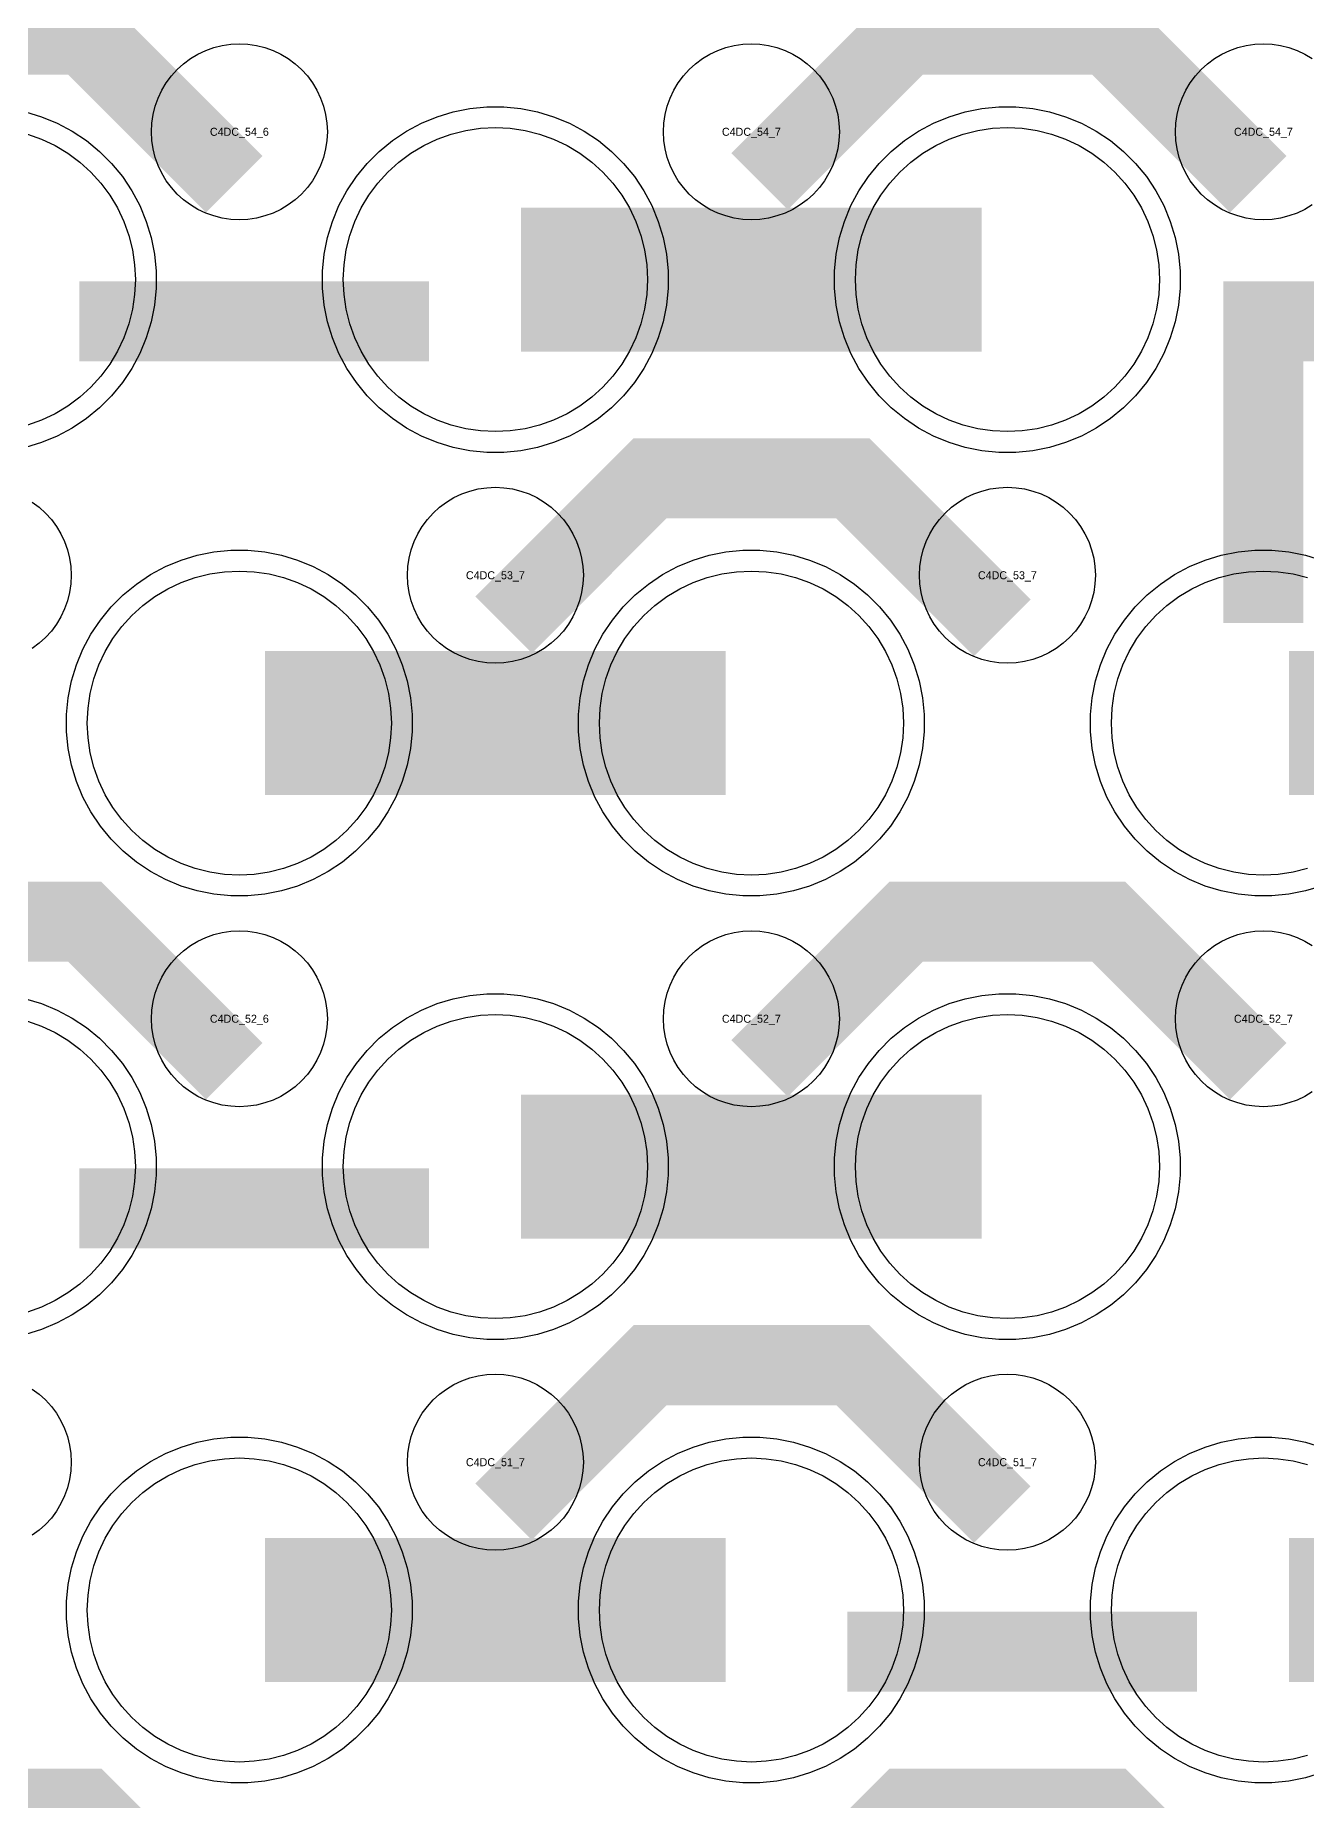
# Model space of a CAD drawing. Extents: x -11880 to 11880, y -14992 to 14992.
# Drawn here: x -9904 to -9506, y -7832 to -7281 of the extents above; entities that cross this region are included whole.
import ezdxf
from ezdxf.enums import TextEntityAlignment as Align

# ---------------------------------------------------------------- set-up
doc = ezdxf.new("R2010")
doc.units = 0
doc.header["$MEASUREMENT"] = 0
for name, color, linetype in [('GDS_775_DT_237', 138, 'CONTINUOUS'), ('RDL1_FS', 34, 'CONTINUOUS'), ('RDL_BS', 160, 'CONTINUOUS')]:
    doc.layers.add(name, color=color, linetype=linetype)

msp = doc.modelspace()

# ---------------------------------------------------------------- linework, layer by layer
at = {"layer": 'RDL1_FS'}
for points in [[(-9906.209, -7311.641), (-9901.819, -7313.213), (-9897.605, -7315.205), (-9893.605, -7317.603), (-9889.86, -7320.381), (-9886.406, -7323.511), (-9883.276, -7326.965), (-9880.498, -7330.71), (-9878.1, -7334.71), (-9876.108, -7338.924), (-9874.536, -7343.314), (-9873.404, -7347.837), (-9872.72, -7352.448), (-9872.491, -7357.105), (-9872.72, -7361.762), (-9873.404, -7366.373), (-9874.536, -7370.896), (-9876.108, -7375.286), (-9878.1, -7379.5), (-9880.498, -7383.5), (-9883.276, -7387.245), (-9886.406, -7390.699), (-9889.86, -7393.829), (-9893.605, -7396.607), (-9897.605, -7399.005), (-9901.819, -7400.997), (-9906.209, -7402.569)], [(-9906.209, -7588.771), (-9901.819, -7590.343), (-9897.605, -7592.335), (-9893.605, -7594.733), (-9889.86, -7597.511), (-9886.406, -7600.641), (-9883.276, -7604.095), (-9880.498, -7607.84), (-9878.1, -7611.84), (-9876.108, -7616.054), (-9874.536, -7620.444), (-9873.404, -7624.967), (-9872.72, -7629.578), (-9872.491, -7634.235), (-9872.72, -7638.892), (-9873.404, -7643.503), (-9874.536, -7648.026), (-9876.108, -7652.416), (-9878.1, -7656.63), (-9880.498, -7660.63), (-9883.276, -7664.375), (-9886.406, -7667.829), (-9889.86, -7670.959), (-9893.605, -7673.737), (-9897.605, -7676.135), (-9901.819, -7678.127), (-9906.209, -7679.699)], [(-9506.209, -7818.259), (-9510.732, -7819.391), (-9515.343, -7820.075), (-9520, -7820.304), (-9524.657, -7820.075), (-9529.268, -7819.391), (-9533.791, -7818.259), (-9538.181, -7816.687), (-9542.395, -7814.695), (-9546.395, -7812.297), (-9550.14, -7809.519), (-9553.594, -7806.389), (-9556.724, -7802.935), (-9559.502, -7799.19), (-9561.9, -7795.19), (-9563.892, -7790.976), (-9565.464, -7786.586), (-9566.596, -7782.063), (-9567.28, -7777.452), (-9567.509, -7772.795), (-9567.28, -7768.138), (-9566.596, -7763.527), (-9565.464, -7759.004), (-9563.892, -7754.614), (-9561.9, -7750.4), (-9559.502, -7746.4), (-9556.724, -7742.655), (-9553.594, -7739.201), (-9550.14, -7736.071), (-9546.395, -7733.293), (-9542.395, -7730.895), (-9538.181, -7728.903), (-9533.791, -7727.331), (-9529.268, -7726.199), (-9524.657, -7725.515), (-9520, -7725.286), (-9515.343, -7725.515), (-9510.732, -7726.199), (-9506.209, -7727.331)]]:
    msp.add_lwpolyline(points, dxfattribs=at)
for points in [[(-9760, -7404.614), (-9764.657, -7404.385), (-9769.268, -7403.701), (-9773.791, -7402.569), (-9778.181, -7400.997), (-9782.395, -7399.005), (-9786.395, -7396.607), (-9790.14, -7393.829), (-9793.594, -7390.699), (-9796.724, -7387.245), (-9799.502, -7383.5), (-9801.9, -7379.5), (-9803.892, -7375.286), (-9805.464, -7370.896), (-9806.596, -7366.373), (-9807.28, -7361.762), (-9807.509, -7357.105), (-9807.28, -7352.448), (-9806.596, -7347.837), (-9805.464, -7343.314), (-9803.892, -7338.924), (-9801.9, -7334.71), (-9799.502, -7330.71), (-9796.724, -7326.965), (-9793.594, -7323.511), (-9790.14, -7320.381), (-9786.395, -7317.603), (-9782.395, -7315.205), (-9778.181, -7313.213), (-9773.791, -7311.641), (-9769.268, -7310.509), (-9764.657, -7309.825), (-9760, -7309.596), (-9755.343, -7309.825), (-9750.732, -7310.509), (-9746.209, -7311.641), (-9741.819, -7313.213), (-9737.605, -7315.205), (-9733.605, -7317.603), (-9729.86, -7320.381), (-9726.406, -7323.511), (-9723.276, -7326.965), (-9720.498, -7330.71), (-9718.1, -7334.71), (-9716.108, -7338.924), (-9714.536, -7343.314), (-9713.404, -7347.837), (-9712.72, -7352.448), (-9712.491, -7357.105), (-9712.72, -7361.762), (-9713.404, -7366.373), (-9714.536, -7370.896), (-9716.108, -7375.286), (-9718.1, -7379.5), (-9720.498, -7383.5), (-9723.276, -7387.245), (-9726.406, -7390.699), (-9729.86, -7393.829), (-9733.605, -7396.607), (-9737.605, -7399.005), (-9741.819, -7400.997), (-9746.209, -7402.569), (-9750.732, -7403.701), (-9755.343, -7404.385)], [(-9600, -7404.614), (-9604.657, -7404.385), (-9609.268, -7403.701), (-9613.791, -7402.569), (-9618.181, -7400.997), (-9622.395, -7399.005), (-9626.395, -7396.607), (-9630.14, -7393.829), (-9633.594, -7390.699), (-9636.724, -7387.245), (-9639.502, -7383.5), (-9641.9, -7379.5), (-9643.892, -7375.286), (-9645.464, -7370.896), (-9646.596, -7366.373), (-9647.28, -7361.762), (-9647.509, -7357.105), (-9647.28, -7352.448), (-9646.596, -7347.837), (-9645.464, -7343.314), (-9643.892, -7338.924), (-9641.9, -7334.71), (-9639.502, -7330.71), (-9636.724, -7326.965), (-9633.594, -7323.511), (-9630.14, -7320.381), (-9626.395, -7317.603), (-9622.395, -7315.205), (-9618.181, -7313.213), (-9613.791, -7311.641), (-9609.268, -7310.509), (-9604.657, -7309.825), (-9600, -7309.596), (-9595.343, -7309.825), (-9590.732, -7310.509), (-9586.209, -7311.641), (-9581.819, -7313.213), (-9577.605, -7315.205), (-9573.605, -7317.603), (-9569.86, -7320.381), (-9566.406, -7323.511), (-9563.276, -7326.965), (-9560.498, -7330.71), (-9558.1, -7334.71), (-9556.108, -7338.924), (-9554.536, -7343.314), (-9553.404, -7347.837), (-9552.72, -7352.448), (-9552.491, -7357.105), (-9552.72, -7361.762), (-9553.404, -7366.373), (-9554.536, -7370.896), (-9556.108, -7375.286), (-9558.1, -7379.5), (-9560.498, -7383.5), (-9563.276, -7387.245), (-9566.406, -7390.699), (-9569.86, -7393.829), (-9573.605, -7396.607), (-9577.605, -7399.005), (-9581.819, -7400.997), (-9586.209, -7402.569), (-9590.732, -7403.701), (-9595.343, -7404.385)], [(-9840, -7543.179), (-9844.657, -7542.95), (-9849.268, -7542.266), (-9853.791, -7541.134), (-9858.181, -7539.562), (-9862.395, -7537.57), (-9866.395, -7535.172), (-9870.14, -7532.394), (-9873.594, -7529.264), (-9876.724, -7525.81), (-9879.502, -7522.065), (-9881.9, -7518.065), (-9883.892, -7513.851), (-9885.464, -7509.461), (-9886.596, -7504.938), (-9887.28, -7500.327), (-9887.509, -7495.67), (-9887.28, -7491.013), (-9886.596, -7486.402), (-9885.464, -7481.879), (-9883.892, -7477.489), (-9881.9, -7473.275), (-9879.502, -7469.275), (-9876.724, -7465.53), (-9873.594, -7462.076), (-9870.14, -7458.946), (-9866.395, -7456.168), (-9862.395, -7453.77), (-9858.181, -7451.778), (-9853.791, -7450.206), (-9849.268, -7449.074), (-9844.657, -7448.39), (-9840, -7448.161), (-9835.343, -7448.39), (-9830.732, -7449.074), (-9826.209, -7450.206), (-9821.819, -7451.778), (-9817.605, -7453.77), (-9813.605, -7456.168), (-9809.86, -7458.946), (-9806.406, -7462.076), (-9803.276, -7465.53), (-9800.498, -7469.275), (-9798.1, -7473.275), (-9796.108, -7477.489), (-9794.536, -7481.879), (-9793.404, -7486.402), (-9792.72, -7491.013), (-9792.491, -7495.67), (-9792.72, -7500.327), (-9793.404, -7504.938), (-9794.536, -7509.461), (-9796.108, -7513.851), (-9798.1, -7518.065), (-9800.498, -7522.065), (-9803.276, -7525.81), (-9806.406, -7529.264), (-9809.86, -7532.394), (-9813.605, -7535.172), (-9817.605, -7537.57), (-9821.819, -7539.562), (-9826.209, -7541.134), (-9830.732, -7542.266), (-9835.343, -7542.95)], [(-9680, -7543.179), (-9684.657, -7542.95), (-9689.268, -7542.266), (-9693.791, -7541.134), (-9698.181, -7539.562), (-9702.395, -7537.57), (-9706.395, -7535.172), (-9710.14, -7532.394), (-9713.594, -7529.264), (-9716.724, -7525.81), (-9719.502, -7522.065), (-9721.9, -7518.065), (-9723.892, -7513.851), (-9725.464, -7509.461), (-9726.596, -7504.938), (-9727.28, -7500.327), (-9727.509, -7495.67), (-9727.28, -7491.013), (-9726.596, -7486.402), (-9725.464, -7481.879), (-9723.892, -7477.489), (-9721.9, -7473.275), (-9719.502, -7469.275), (-9716.724, -7465.53), (-9713.594, -7462.076), (-9710.14, -7458.946), (-9706.395, -7456.168), (-9702.395, -7453.77), (-9698.181, -7451.778), (-9693.791, -7450.206), (-9689.268, -7449.074), (-9684.657, -7448.39), (-9680, -7448.161), (-9675.343, -7448.39), (-9670.732, -7449.074), (-9666.209, -7450.206), (-9661.819, -7451.778), (-9657.605, -7453.77), (-9653.605, -7456.168), (-9649.86, -7458.946), (-9646.406, -7462.076), (-9643.276, -7465.53), (-9640.498, -7469.275), (-9638.1, -7473.275), (-9636.108, -7477.489), (-9634.536, -7481.879), (-9633.404, -7486.402), (-9632.72, -7491.013), (-9632.491, -7495.67), (-9632.72, -7500.327), (-9633.404, -7504.938), (-9634.536, -7509.461), (-9636.108, -7513.851), (-9638.1, -7518.065), (-9640.498, -7522.065), (-9643.276, -7525.81), (-9646.406, -7529.264), (-9649.86, -7532.394), (-9653.605, -7535.172), (-9657.605, -7537.57), (-9661.819, -7539.562), (-9666.209, -7541.134), (-9670.732, -7542.266), (-9675.343, -7542.95)], [(-9760, -7681.744), (-9764.657, -7681.515), (-9769.268, -7680.831), (-9773.791, -7679.699), (-9778.181, -7678.127), (-9782.395, -7676.135), (-9786.395, -7673.737), (-9790.14, -7670.959), (-9793.594, -7667.829), (-9796.724, -7664.375), (-9799.502, -7660.63), (-9801.9, -7656.63), (-9803.892, -7652.416), (-9805.464, -7648.026), (-9806.596, -7643.503), (-9807.28, -7638.892), (-9807.509, -7634.235), (-9807.28, -7629.578), (-9806.596, -7624.967), (-9805.464, -7620.444), (-9803.892, -7616.054), (-9801.9, -7611.84), (-9799.502, -7607.84), (-9796.724, -7604.095), (-9793.594, -7600.641), (-9790.14, -7597.511), (-9786.395, -7594.733), (-9782.395, -7592.335), (-9778.181, -7590.343), (-9773.791, -7588.771), (-9769.268, -7587.639), (-9764.657, -7586.955), (-9760, -7586.726), (-9755.343, -7586.955), (-9750.732, -7587.639), (-9746.209, -7588.771), (-9741.819, -7590.343), (-9737.605, -7592.335), (-9733.605, -7594.733), (-9729.86, -7597.511), (-9726.406, -7600.641), (-9723.276, -7604.095), (-9720.498, -7607.84), (-9718.1, -7611.84), (-9716.108, -7616.054), (-9714.536, -7620.444), (-9713.404, -7624.967), (-9712.72, -7629.578), (-9712.491, -7634.235), (-9712.72, -7638.892), (-9713.404, -7643.503), (-9714.536, -7648.026), (-9716.108, -7652.416), (-9718.1, -7656.63), (-9720.498, -7660.63), (-9723.276, -7664.375), (-9726.406, -7667.829), (-9729.86, -7670.959), (-9733.605, -7673.737), (-9737.605, -7676.135), (-9741.819, -7678.127), (-9746.209, -7679.699), (-9750.732, -7680.831), (-9755.343, -7681.515)], [(-9600, -7681.744), (-9604.657, -7681.515), (-9609.268, -7680.831), (-9613.791, -7679.699), (-9618.181, -7678.127), (-9622.395, -7676.135), (-9626.395, -7673.737), (-9630.14, -7670.959), (-9633.594, -7667.829), (-9636.724, -7664.375), (-9639.502, -7660.63), (-9641.9, -7656.63), (-9643.892, -7652.416), (-9645.464, -7648.026), (-9646.596, -7643.503), (-9647.28, -7638.892), (-9647.509, -7634.235), (-9647.28, -7629.578), (-9646.596, -7624.967), (-9645.464, -7620.444), (-9643.892, -7616.054), (-9641.9, -7611.84), (-9639.502, -7607.84), (-9636.724, -7604.095), (-9633.594, -7600.641), (-9630.14, -7597.511), (-9626.395, -7594.733), (-9622.395, -7592.335), (-9618.181, -7590.343), (-9613.791, -7588.771), (-9609.268, -7587.639), (-9604.657, -7586.955), (-9600, -7586.726), (-9595.343, -7586.955), (-9590.732, -7587.639), (-9586.209, -7588.771), (-9581.819, -7590.343), (-9577.605, -7592.335), (-9573.605, -7594.733), (-9569.86, -7597.511), (-9566.406, -7600.641), (-9563.276, -7604.095), (-9560.498, -7607.84), (-9558.1, -7611.84), (-9556.108, -7616.054), (-9554.536, -7620.444), (-9553.404, -7624.967), (-9552.72, -7629.578), (-9552.491, -7634.235), (-9552.72, -7638.892), (-9553.404, -7643.503), (-9554.536, -7648.026), (-9556.108, -7652.416), (-9558.1, -7656.63), (-9560.498, -7660.63), (-9563.276, -7664.375), (-9566.406, -7667.829), (-9569.86, -7670.959), (-9573.605, -7673.737), (-9577.605, -7676.135), (-9581.819, -7678.127), (-9586.209, -7679.699), (-9590.732, -7680.831), (-9595.343, -7681.515)], [(-9840, -7820.304), (-9844.657, -7820.075), (-9849.268, -7819.391), (-9853.791, -7818.259), (-9858.181, -7816.687), (-9862.395, -7814.695), (-9866.395, -7812.297), (-9870.14, -7809.519), (-9873.594, -7806.389), (-9876.724, -7802.935), (-9879.502, -7799.19), (-9881.9, -7795.19), (-9883.892, -7790.976), (-9885.464, -7786.586), (-9886.596, -7782.063), (-9887.28, -7777.452), (-9887.509, -7772.795), (-9887.28, -7768.138), (-9886.596, -7763.527), (-9885.464, -7759.004), (-9883.892, -7754.614), (-9881.9, -7750.4), (-9879.502, -7746.4), (-9876.724, -7742.655), (-9873.594, -7739.201), (-9870.14, -7736.071), (-9866.395, -7733.293), (-9862.395, -7730.895), (-9858.181, -7728.903), (-9853.791, -7727.331), (-9849.268, -7726.199), (-9844.657, -7725.515), (-9840, -7725.286), (-9835.343, -7725.515), (-9830.732, -7726.199), (-9826.209, -7727.331), (-9821.819, -7728.903), (-9817.605, -7730.895), (-9813.605, -7733.293), (-9809.86, -7736.071), (-9806.406, -7739.201), (-9803.276, -7742.655), (-9800.498, -7746.4), (-9798.1, -7750.4), (-9796.108, -7754.614), (-9794.536, -7759.004), (-9793.404, -7763.527), (-9792.72, -7768.138), (-9792.491, -7772.795), (-9792.72, -7777.452), (-9793.404, -7782.063), (-9794.536, -7786.586), (-9796.108, -7790.976), (-9798.1, -7795.19), (-9800.498, -7799.19), (-9803.276, -7802.935), (-9806.406, -7806.389), (-9809.86, -7809.519), (-9813.605, -7812.297), (-9817.605, -7814.695), (-9821.819, -7816.687), (-9826.209, -7818.259), (-9830.732, -7819.391), (-9835.343, -7820.075)], [(-9680, -7820.304), (-9684.657, -7820.075), (-9689.268, -7819.391), (-9693.791, -7818.259), (-9698.181, -7816.687), (-9702.395, -7814.695), (-9706.395, -7812.297), (-9710.14, -7809.519), (-9713.594, -7806.389), (-9716.724, -7802.935), (-9719.502, -7799.19), (-9721.9, -7795.19), (-9723.892, -7790.976), (-9725.464, -7786.586), (-9726.596, -7782.063), (-9727.28, -7777.452), (-9727.509, -7772.795), (-9727.28, -7768.138), (-9726.596, -7763.527), (-9725.464, -7759.004), (-9723.892, -7754.614), (-9721.9, -7750.4), (-9719.502, -7746.4), (-9716.724, -7742.655), (-9713.594, -7739.201), (-9710.14, -7736.071), (-9706.395, -7733.293), (-9702.395, -7730.895), (-9698.181, -7728.903), (-9693.791, -7727.331), (-9689.268, -7726.199), (-9684.657, -7725.515), (-9680, -7725.286), (-9675.343, -7725.515), (-9670.732, -7726.199), (-9666.209, -7727.331), (-9661.819, -7728.903), (-9657.605, -7730.895), (-9653.605, -7733.293), (-9649.86, -7736.071), (-9646.406, -7739.201), (-9643.276, -7742.655), (-9640.498, -7746.4), (-9638.1, -7750.4), (-9636.108, -7754.614), (-9634.536, -7759.004), (-9633.404, -7763.527), (-9632.72, -7768.138), (-9632.491, -7772.795), (-9632.72, -7777.452), (-9633.404, -7782.063), (-9634.536, -7786.586), (-9636.108, -7790.976), (-9638.1, -7795.19), (-9640.498, -7799.19), (-9643.276, -7802.935), (-9646.406, -7806.389), (-9649.86, -7809.519), (-9653.605, -7812.297), (-9657.605, -7814.695), (-9661.819, -7816.687), (-9666.209, -7818.259), (-9670.732, -7819.391), (-9675.343, -7820.075)]]:
    msp.add_lwpolyline(points, close=True, dxfattribs=at)
for points in [[(-9751.998, -7357.105, 45, 45, 0), (-9679.998, -7357.105, 45, 45, 0)], [(-9679.998, -7357.105, 45, 45, 0), (-9607.998, -7357.105, 45, 45, 0)], [(-9831.998, -7495.67, 45, 45, 0), (-9759.998, -7495.67, 45, 45, 0)], [(-9759.998, -7495.67, 45, 45, 0), (-9687.998, -7495.67, 45, 45, 0)], [(-9751.998, -7634.235, 45, 45, 0), (-9679.998, -7634.235, 45, 45, 0)], [(-9679.998, -7634.235, 45, 45, 0), (-9607.998, -7634.235, 45, 45, 0)], [(-9831.998, -7772.795, 45, 45, 0), (-9759.998, -7772.795, 45, 45, 0)], [(-9759.998, -7772.795, 45, 45, 0), (-9687.998, -7772.795, 45, 45, 0)], [(-9511.998, -7772.795, 45, 45, 0), (-9439.998, -7772.795, 45, 45, 0)]]:
    msp.add_lwpolyline(points, format="xyseb", dxfattribs=at)
at = {"layer": 'RDL1_FS', "color": 240, "true_color": 0xed1f24}
msp.add_lwpolyline([(-9506.209, -7541.134), (-9510.732, -7542.266), (-9515.343, -7542.95), (-9520, -7543.179), (-9524.657, -7542.95), (-9529.268, -7542.266), (-9533.791, -7541.134), (-9538.181, -7539.562), (-9542.395, -7537.57), (-9546.395, -7535.172), (-9550.14, -7532.394), (-9553.594, -7529.264), (-9556.724, -7525.81), (-9559.502, -7522.065), (-9561.9, -7518.065), (-9563.892, -7513.851), (-9565.464, -7509.461), (-9566.596, -7504.938), (-9567.28, -7500.327), (-9567.509, -7495.67), (-9567.28, -7491.013), (-9566.596, -7486.402), (-9565.464, -7481.879), (-9563.892, -7477.489), (-9561.9, -7473.275), (-9559.502, -7469.275), (-9556.724, -7465.53), (-9553.594, -7462.076), (-9550.14, -7458.946), (-9546.395, -7456.168), (-9542.395, -7453.77), (-9538.181, -7451.778), (-9533.791, -7450.206), (-9529.268, -7449.074), (-9524.657, -7448.39), (-9520, -7448.161), (-9515.343, -7448.39), (-9510.732, -7449.074), (-9506.209, -7450.206)], dxfattribs=at)
msp.add_lwpolyline([(-9511.998, -7495.67, 45, 45, 0), (-9439.998, -7495.67, 45, 45, 0)], format="xyseb", dxfattribs=at)
at = {"layer": 'RDL_BS'}
for points in [[(-9841.599, -7327.318, 25, 25, 0), (-9888.313, -7280.604, 25, 25, 0), (-9918.071, -7280.604, 25, 25, 0)], [(-9677.438, -7326.419, 25, 25, 0), (-9631.623, -7280.604, 25, 25, 0), (-9598.07, -7280.604, 25, 25, 0)], [(-9521.599, -7327.318, 25, 25, 0), (-9568.313, -7280.604, 25, 25, 0), (-9598.071, -7280.604, 25, 25, 0)], [(-9889.984, -7370.118, 25, 25, 0), (-9780.719, -7370.118, 25, 25, 0)], [(-9757.438, -7464.984, 25, 25, 0), (-9711.623, -7419.169, 25, 25, 0), (-9678.07, -7419.169, 25, 25, 0)], [(-9601.599, -7465.883, 25, 25, 0), (-9648.313, -7419.169, 25, 25, 0), (-9678.071, -7419.169, 25, 25, 0)], [(-9841.599, -7604.448, 25, 25, 0), (-9888.313, -7557.734, 25, 25, 0), (-9918.071, -7557.734, 25, 25, 0)], [(-9677.438, -7603.549, 25, 25, 0), (-9631.623, -7557.734, 25, 25, 0), (-9598.07, -7557.734, 25, 25, 0)], [(-9521.599, -7604.448, 25, 25, 0), (-9568.313, -7557.734, 25, 25, 0), (-9598.071, -7557.734, 25, 25, 0)], [(-9889.984, -7647.248, 25, 25, 0), (-9780.719, -7647.248, 25, 25, 0)], [(-9757.438, -7742.109, 25, 25, 0), (-9711.623, -7696.294, 25, 25, 0), (-9678.07, -7696.294, 25, 25, 0)], [(-9601.599, -7743.008, 25, 25, 0), (-9648.313, -7696.294, 25, 25, 0), (-9678.071, -7696.294, 25, 25, 0)], [(-9649.984, -7785.808, 25, 25, 0), (-9540.719, -7785.808, 25, 25, 0)], [(-9841.599, -7881.573, 25, 25, 0), (-9888.313, -7834.859, 25, 25, 0), (-9918.071, -7834.859, 25, 25, 0)], [(-9677.438, -7880.674, 25, 25, 0), (-9631.623, -7834.859, 25, 25, 0), (-9598.07, -7834.859, 25, 25, 0)], [(-9521.599, -7881.573, 25, 25, 0), (-9568.313, -7834.859, 25, 25, 0), (-9598.071, -7834.859, 25, 25, 0)]]:
    msp.add_lwpolyline(points, format="xyseb", dxfattribs=at)
for points in [[(-9840, -7338.411), (-9842.693, -7338.279), (-9845.365, -7337.883), (-9847.984, -7337.226), (-9850.519, -7336.319), (-9852.956, -7335.167), (-9855.28, -7333.774), (-9857.443, -7332.171), (-9859.442, -7330.359), (-9861.254, -7328.36), (-9862.857, -7326.197), (-9864.25, -7323.873), (-9865.402, -7321.436), (-9866.309, -7318.901), (-9866.966, -7316.282), (-9867.362, -7313.61), (-9867.494, -7310.917), (-9867.362, -7308.224), (-9866.966, -7305.552), (-9866.309, -7302.933), (-9865.402, -7300.398), (-9864.25, -7297.961), (-9862.857, -7295.637), (-9861.254, -7293.474), (-9859.442, -7291.475), (-9857.443, -7289.663), (-9855.28, -7288.06), (-9852.956, -7286.667), (-9850.519, -7285.515), (-9847.984, -7284.608), (-9845.365, -7283.951), (-9842.693, -7283.555), (-9840, -7283.423), (-9837.307, -7283.555), (-9834.635, -7283.951), (-9832.016, -7284.608), (-9829.481, -7285.515), (-9827.044, -7286.667), (-9824.72, -7288.06), (-9822.557, -7289.663), (-9820.558, -7291.475), (-9818.746, -7293.474), (-9817.143, -7295.637), (-9815.75, -7297.961), (-9814.598, -7300.398), (-9813.691, -7302.933), (-9813.034, -7305.552), (-9812.638, -7308.224), (-9812.506, -7310.917), (-9812.638, -7313.61), (-9813.034, -7316.282), (-9813.691, -7318.901), (-9814.598, -7321.436), (-9815.75, -7323.873), (-9817.143, -7326.197), (-9818.746, -7328.36), (-9820.558, -7330.359), (-9822.557, -7332.171), (-9824.72, -7333.774), (-9827.044, -7335.167), (-9829.481, -7336.319), (-9832.016, -7337.226), (-9834.635, -7337.883), (-9837.307, -7338.279)], [(-9680, -7338.411), (-9682.693, -7338.279), (-9685.365, -7337.883), (-9687.984, -7337.226), (-9690.519, -7336.319), (-9692.956, -7335.167), (-9695.28, -7333.774), (-9697.443, -7332.171), (-9699.442, -7330.359), (-9701.254, -7328.36), (-9702.857, -7326.197), (-9704.25, -7323.873), (-9705.402, -7321.436), (-9706.309, -7318.901), (-9706.966, -7316.282), (-9707.362, -7313.61), (-9707.494, -7310.917), (-9707.362, -7308.224), (-9706.966, -7305.552), (-9706.309, -7302.933), (-9705.402, -7300.398), (-9704.25, -7297.961), (-9702.857, -7295.637), (-9701.254, -7293.474), (-9699.442, -7291.475), (-9697.443, -7289.663), (-9695.28, -7288.06), (-9692.956, -7286.667), (-9690.519, -7285.515), (-9687.984, -7284.608), (-9685.365, -7283.951), (-9682.693, -7283.555), (-9680, -7283.423), (-9677.307, -7283.555), (-9674.635, -7283.951), (-9672.016, -7284.608), (-9669.481, -7285.515), (-9667.044, -7286.667), (-9664.72, -7288.06), (-9662.557, -7289.663), (-9660.558, -7291.475), (-9658.746, -7293.474), (-9657.143, -7295.637), (-9655.75, -7297.961), (-9654.598, -7300.398), (-9653.691, -7302.933), (-9653.034, -7305.552), (-9652.638, -7308.224), (-9652.506, -7310.917), (-9652.638, -7313.61), (-9653.034, -7316.282), (-9653.691, -7318.901), (-9654.598, -7321.436), (-9655.75, -7323.873), (-9657.143, -7326.197), (-9658.746, -7328.36), (-9660.558, -7330.359), (-9662.557, -7332.171), (-9664.72, -7333.774), (-9667.044, -7335.167), (-9669.481, -7336.319), (-9672.016, -7337.226), (-9674.635, -7337.883), (-9677.307, -7338.279)], [(-9762.644, -7411.105), (-9767.938, -7410.588), (-9773.165, -7409.542), (-9778.205, -7408.011), (-9783.115, -7405.98), (-9787.777, -7403.488), (-9792.191, -7400.541), (-9796.292, -7397.179), (-9800.074, -7393.397), (-9803.436, -7389.296), (-9806.383, -7384.882), (-9808.875, -7380.22), (-9810.906, -7375.31), (-9812.437, -7370.27), (-9813.483, -7365.043), (-9814, -7359.749), (-9814, -7354.461), (-9813.483, -7349.167), (-9812.437, -7343.94), (-9810.906, -7338.9), (-9808.875, -7333.99), (-9806.383, -7329.328), (-9803.436, -7324.914), (-9800.074, -7320.813), (-9796.292, -7317.031), (-9792.191, -7313.669), (-9787.777, -7310.722), (-9783.115, -7308.23), (-9778.205, -7306.199), (-9773.165, -7304.668), (-9767.938, -7303.622), (-9762.644, -7303.105), (-9757.356, -7303.105), (-9752.062, -7303.622), (-9746.835, -7304.668), (-9741.795, -7306.199), (-9736.885, -7308.23), (-9732.223, -7310.722), (-9727.809, -7313.669), (-9723.708, -7317.031), (-9719.926, -7320.813), (-9716.564, -7324.914), (-9713.617, -7329.328), (-9711.125, -7333.99), (-9709.094, -7338.9), (-9707.563, -7343.94), (-9706.517, -7349.167), (-9706, -7354.461), (-9706, -7359.749), (-9706.517, -7365.043), (-9707.563, -7370.27), (-9709.094, -7375.31), (-9711.125, -7380.22), (-9713.617, -7384.882), (-9716.564, -7389.296), (-9719.926, -7393.397), (-9723.708, -7397.179), (-9727.809, -7400.541), (-9732.223, -7403.488), (-9736.885, -7405.98), (-9741.795, -7408.011), (-9746.835, -7409.542), (-9752.062, -7410.588), (-9757.356, -7411.105)], [(-9602.644, -7411.105), (-9607.938, -7410.588), (-9613.165, -7409.542), (-9618.205, -7408.011), (-9623.115, -7405.98), (-9627.777, -7403.488), (-9632.191, -7400.541), (-9636.292, -7397.179), (-9640.074, -7393.397), (-9643.436, -7389.296), (-9646.383, -7384.882), (-9648.875, -7380.22), (-9650.906, -7375.31), (-9652.437, -7370.27), (-9653.483, -7365.043), (-9654, -7359.749), (-9654, -7354.461), (-9653.483, -7349.167), (-9652.437, -7343.94), (-9650.906, -7338.9), (-9648.875, -7333.99), (-9646.383, -7329.328), (-9643.436, -7324.914), (-9640.074, -7320.813), (-9636.292, -7317.031), (-9632.191, -7313.669), (-9627.777, -7310.722), (-9623.115, -7308.23), (-9618.205, -7306.199), (-9613.165, -7304.668), (-9607.938, -7303.622), (-9602.644, -7303.105), (-9597.356, -7303.105), (-9592.062, -7303.622), (-9586.835, -7304.668), (-9581.795, -7306.199), (-9576.885, -7308.23), (-9572.223, -7310.722), (-9567.809, -7313.669), (-9563.708, -7317.031), (-9559.926, -7320.813), (-9556.564, -7324.914), (-9553.617, -7329.328), (-9551.125, -7333.99), (-9549.094, -7338.9), (-9547.563, -7343.94), (-9546.517, -7349.167), (-9546, -7354.461), (-9546, -7359.749), (-9546.517, -7365.043), (-9547.563, -7370.27), (-9549.094, -7375.31), (-9551.125, -7380.22), (-9553.617, -7384.882), (-9556.564, -7389.296), (-9559.926, -7393.397), (-9563.708, -7397.179), (-9567.809, -7400.541), (-9572.223, -7403.488), (-9576.885, -7405.98), (-9581.795, -7408.011), (-9586.835, -7409.542), (-9592.062, -7410.588), (-9597.356, -7411.105)], [(-9760, -7476.976), (-9762.693, -7476.844), (-9765.365, -7476.448), (-9767.984, -7475.791), (-9770.519, -7474.884), (-9772.956, -7473.732), (-9775.28, -7472.339), (-9777.443, -7470.736), (-9779.442, -7468.924), (-9781.254, -7466.925), (-9782.857, -7464.762), (-9784.25, -7462.438), (-9785.402, -7460.001), (-9786.309, -7457.466), (-9786.966, -7454.847), (-9787.362, -7452.175), (-9787.494, -7449.482), (-9787.362, -7446.789), (-9786.966, -7444.117), (-9786.309, -7441.498), (-9785.402, -7438.963), (-9784.25, -7436.526), (-9782.857, -7434.202), (-9781.254, -7432.039), (-9779.442, -7430.04), (-9777.443, -7428.228), (-9775.28, -7426.625), (-9772.956, -7425.232), (-9770.519, -7424.08), (-9767.984, -7423.173), (-9765.365, -7422.516), (-9762.693, -7422.12), (-9760, -7421.988), (-9757.307, -7422.12), (-9754.635, -7422.516), (-9752.016, -7423.173), (-9749.481, -7424.08), (-9747.044, -7425.232), (-9744.72, -7426.625), (-9742.557, -7428.228), (-9740.558, -7430.04), (-9738.746, -7432.039), (-9737.143, -7434.202), (-9735.75, -7436.526), (-9734.598, -7438.963), (-9733.691, -7441.498), (-9733.034, -7444.117), (-9732.638, -7446.789), (-9732.506, -7449.482), (-9732.638, -7452.175), (-9733.034, -7454.847), (-9733.691, -7457.466), (-9734.598, -7460.001), (-9735.75, -7462.438), (-9737.143, -7464.762), (-9738.746, -7466.925), (-9740.558, -7468.924), (-9742.557, -7470.736), (-9744.72, -7472.339), (-9747.044, -7473.732), (-9749.481, -7474.884), (-9752.016, -7475.791), (-9754.635, -7476.448), (-9757.307, -7476.844)], [(-9600, -7476.976), (-9602.693, -7476.844), (-9605.365, -7476.448), (-9607.984, -7475.791), (-9610.519, -7474.884), (-9612.956, -7473.732), (-9615.28, -7472.339), (-9617.443, -7470.736), (-9619.442, -7468.924), (-9621.254, -7466.925), (-9622.857, -7464.762), (-9624.25, -7462.438), (-9625.402, -7460.001), (-9626.309, -7457.466), (-9626.966, -7454.847), (-9627.362, -7452.175), (-9627.494, -7449.482), (-9627.362, -7446.789), (-9626.966, -7444.117), (-9626.309, -7441.498), (-9625.402, -7438.963), (-9624.25, -7436.526), (-9622.857, -7434.202), (-9621.254, -7432.039), (-9619.442, -7430.04), (-9617.443, -7428.228), (-9615.28, -7426.625), (-9612.956, -7425.232), (-9610.519, -7424.08), (-9607.984, -7423.173), (-9605.365, -7422.516), (-9602.693, -7422.12), (-9600, -7421.988), (-9597.307, -7422.12), (-9594.635, -7422.516), (-9592.016, -7423.173), (-9589.481, -7424.08), (-9587.044, -7425.232), (-9584.72, -7426.625), (-9582.557, -7428.228), (-9580.558, -7430.04), (-9578.746, -7432.039), (-9577.143, -7434.202), (-9575.75, -7436.526), (-9574.598, -7438.963), (-9573.691, -7441.498), (-9573.034, -7444.117), (-9572.638, -7446.789), (-9572.506, -7449.482), (-9572.638, -7452.175), (-9573.034, -7454.847), (-9573.691, -7457.466), (-9574.598, -7460.001), (-9575.75, -7462.438), (-9577.143, -7464.762), (-9578.746, -7466.925), (-9580.558, -7468.924), (-9582.557, -7470.736), (-9584.72, -7472.339), (-9587.044, -7473.732), (-9589.481, -7474.884), (-9592.016, -7475.791), (-9594.635, -7476.448), (-9597.307, -7476.844)], [(-9842.644, -7549.67), (-9847.938, -7549.153), (-9853.165, -7548.107), (-9858.205, -7546.576), (-9863.115, -7544.545), (-9867.777, -7542.053), (-9872.191, -7539.106), (-9876.292, -7535.744), (-9880.074, -7531.962), (-9883.436, -7527.861), (-9886.383, -7523.447), (-9888.875, -7518.785), (-9890.906, -7513.875), (-9892.437, -7508.835), (-9893.483, -7503.608), (-9894, -7498.314), (-9894, -7493.026), (-9893.483, -7487.732), (-9892.437, -7482.505), (-9890.906, -7477.465), (-9888.875, -7472.555), (-9886.383, -7467.893), (-9883.436, -7463.479), (-9880.074, -7459.378), (-9876.292, -7455.596), (-9872.191, -7452.234), (-9867.777, -7449.287), (-9863.115, -7446.795), (-9858.205, -7444.764), (-9853.165, -7443.233), (-9847.938, -7442.187), (-9842.644, -7441.67), (-9837.356, -7441.67), (-9832.062, -7442.187), (-9826.835, -7443.233), (-9821.795, -7444.764), (-9816.885, -7446.795), (-9812.223, -7449.287), (-9807.809, -7452.234), (-9803.708, -7455.596), (-9799.926, -7459.378), (-9796.564, -7463.479), (-9793.617, -7467.893), (-9791.125, -7472.555), (-9789.094, -7477.465), (-9787.563, -7482.505), (-9786.517, -7487.732), (-9786, -7493.026), (-9786, -7498.314), (-9786.517, -7503.608), (-9787.563, -7508.835), (-9789.094, -7513.875), (-9791.125, -7518.785), (-9793.617, -7523.447), (-9796.564, -7527.861), (-9799.926, -7531.962), (-9803.708, -7535.744), (-9807.809, -7539.106), (-9812.223, -7542.053), (-9816.885, -7544.545), (-9821.795, -7546.576), (-9826.835, -7548.107), (-9832.062, -7549.153), (-9837.356, -7549.67)], [(-9682.644, -7549.67), (-9687.938, -7549.153), (-9693.165, -7548.107), (-9698.205, -7546.576), (-9703.115, -7544.545), (-9707.777, -7542.053), (-9712.191, -7539.106), (-9716.292, -7535.744), (-9720.074, -7531.962), (-9723.436, -7527.861), (-9726.383, -7523.447), (-9728.875, -7518.785), (-9730.906, -7513.875), (-9732.437, -7508.835), (-9733.483, -7503.608), (-9734, -7498.314), (-9734, -7493.026), (-9733.483, -7487.732), (-9732.437, -7482.505), (-9730.906, -7477.465), (-9728.875, -7472.555), (-9726.383, -7467.893), (-9723.436, -7463.479), (-9720.074, -7459.378), (-9716.292, -7455.596), (-9712.191, -7452.234), (-9707.777, -7449.287), (-9703.115, -7446.795), (-9698.205, -7444.764), (-9693.165, -7443.233), (-9687.938, -7442.187), (-9682.644, -7441.67), (-9677.356, -7441.67), (-9672.062, -7442.187), (-9666.835, -7443.233), (-9661.795, -7444.764), (-9656.885, -7446.795), (-9652.223, -7449.287), (-9647.809, -7452.234), (-9643.708, -7455.596), (-9639.926, -7459.378), (-9636.564, -7463.479), (-9633.617, -7467.893), (-9631.125, -7472.555), (-9629.094, -7477.465), (-9627.563, -7482.505), (-9626.517, -7487.732), (-9626, -7493.026), (-9626, -7498.314), (-9626.517, -7503.608), (-9627.563, -7508.835), (-9629.094, -7513.875), (-9631.125, -7518.785), (-9633.617, -7523.447), (-9636.564, -7527.861), (-9639.926, -7531.962), (-9643.708, -7535.744), (-9647.809, -7539.106), (-9652.223, -7542.053), (-9656.885, -7544.545), (-9661.795, -7546.576), (-9666.835, -7548.107), (-9672.062, -7549.153), (-9677.356, -7549.67)], [(-9840, -7615.541), (-9842.693, -7615.409), (-9845.365, -7615.013), (-9847.984, -7614.356), (-9850.519, -7613.449), (-9852.956, -7612.297), (-9855.28, -7610.904), (-9857.443, -7609.301), (-9859.442, -7607.489), (-9861.254, -7605.49), (-9862.857, -7603.327), (-9864.25, -7601.003), (-9865.402, -7598.566), (-9866.309, -7596.031), (-9866.966, -7593.412), (-9867.362, -7590.74), (-9867.494, -7588.047), (-9867.362, -7585.354), (-9866.966, -7582.682), (-9866.309, -7580.063), (-9865.402, -7577.528), (-9864.25, -7575.091), (-9862.857, -7572.767), (-9861.254, -7570.604), (-9859.442, -7568.605), (-9857.443, -7566.793), (-9855.28, -7565.19), (-9852.956, -7563.797), (-9850.519, -7562.645), (-9847.984, -7561.738), (-9845.365, -7561.081), (-9842.693, -7560.685), (-9840, -7560.553), (-9837.307, -7560.685), (-9834.635, -7561.081), (-9832.016, -7561.738), (-9829.481, -7562.645), (-9827.044, -7563.797), (-9824.72, -7565.19), (-9822.557, -7566.793), (-9820.558, -7568.605), (-9818.746, -7570.604), (-9817.143, -7572.767), (-9815.75, -7575.091), (-9814.598, -7577.528), (-9813.691, -7580.063), (-9813.034, -7582.682), (-9812.638, -7585.354), (-9812.506, -7588.047), (-9812.638, -7590.74), (-9813.034, -7593.412), (-9813.691, -7596.031), (-9814.598, -7598.566), (-9815.75, -7601.003), (-9817.143, -7603.327), (-9818.746, -7605.49), (-9820.558, -7607.489), (-9822.557, -7609.301), (-9824.72, -7610.904), (-9827.044, -7612.297), (-9829.481, -7613.449), (-9832.016, -7614.356), (-9834.635, -7615.013), (-9837.307, -7615.409)], [(-9680, -7615.541), (-9682.693, -7615.409), (-9685.365, -7615.013), (-9687.984, -7614.356), (-9690.519, -7613.449), (-9692.956, -7612.297), (-9695.28, -7610.904), (-9697.443, -7609.301), (-9699.442, -7607.489), (-9701.254, -7605.49), (-9702.857, -7603.327), (-9704.25, -7601.003), (-9705.402, -7598.566), (-9706.309, -7596.031), (-9706.966, -7593.412), (-9707.362, -7590.74), (-9707.494, -7588.047), (-9707.362, -7585.354), (-9706.966, -7582.682), (-9706.309, -7580.063), (-9705.402, -7577.528), (-9704.25, -7575.091), (-9702.857, -7572.767), (-9701.254, -7570.604), (-9699.442, -7568.605), (-9697.443, -7566.793), (-9695.28, -7565.19), (-9692.956, -7563.797), (-9690.519, -7562.645), (-9687.984, -7561.738), (-9685.365, -7561.081), (-9682.693, -7560.685), (-9680, -7560.553), (-9677.307, -7560.685), (-9674.635, -7561.081), (-9672.016, -7561.738), (-9669.481, -7562.645), (-9667.044, -7563.797), (-9664.72, -7565.19), (-9662.557, -7566.793), (-9660.558, -7568.605), (-9658.746, -7570.604), (-9657.143, -7572.767), (-9655.75, -7575.091), (-9654.598, -7577.528), (-9653.691, -7580.063), (-9653.034, -7582.682), (-9652.638, -7585.354), (-9652.506, -7588.047), (-9652.638, -7590.74), (-9653.034, -7593.412), (-9653.691, -7596.031), (-9654.598, -7598.566), (-9655.75, -7601.003), (-9657.143, -7603.327), (-9658.746, -7605.49), (-9660.558, -7607.489), (-9662.557, -7609.301), (-9664.72, -7610.904), (-9667.044, -7612.297), (-9669.481, -7613.449), (-9672.016, -7614.356), (-9674.635, -7615.013), (-9677.307, -7615.409)], [(-9762.644, -7688.235), (-9767.938, -7687.718), (-9773.165, -7686.672), (-9778.205, -7685.141), (-9783.115, -7683.11), (-9787.777, -7680.618), (-9792.191, -7677.671), (-9796.292, -7674.309), (-9800.074, -7670.527), (-9803.436, -7666.426), (-9806.383, -7662.012), (-9808.875, -7657.35), (-9810.906, -7652.44), (-9812.437, -7647.4), (-9813.483, -7642.173), (-9814, -7636.879), (-9814, -7631.591), (-9813.483, -7626.297), (-9812.437, -7621.07), (-9810.906, -7616.03), (-9808.875, -7611.12), (-9806.383, -7606.458), (-9803.436, -7602.044), (-9800.074, -7597.943), (-9796.292, -7594.161), (-9792.191, -7590.799), (-9787.777, -7587.852), (-9783.115, -7585.36), (-9778.205, -7583.329), (-9773.165, -7581.798), (-9767.938, -7580.752), (-9762.644, -7580.235), (-9757.356, -7580.235), (-9752.062, -7580.752), (-9746.835, -7581.798), (-9741.795, -7583.329), (-9736.885, -7585.36), (-9732.223, -7587.852), (-9727.809, -7590.799), (-9723.708, -7594.161), (-9719.926, -7597.943), (-9716.564, -7602.044), (-9713.617, -7606.458), (-9711.125, -7611.12), (-9709.094, -7616.03), (-9707.563, -7621.07), (-9706.517, -7626.297), (-9706, -7631.591), (-9706, -7636.879), (-9706.517, -7642.173), (-9707.563, -7647.4), (-9709.094, -7652.44), (-9711.125, -7657.35), (-9713.617, -7662.012), (-9716.564, -7666.426), (-9719.926, -7670.527), (-9723.708, -7674.309), (-9727.809, -7677.671), (-9732.223, -7680.618), (-9736.885, -7683.11), (-9741.795, -7685.141), (-9746.835, -7686.672), (-9752.062, -7687.718), (-9757.356, -7688.235)], [(-9602.644, -7688.235), (-9607.938, -7687.718), (-9613.165, -7686.672), (-9618.205, -7685.141), (-9623.115, -7683.11), (-9627.777, -7680.618), (-9632.191, -7677.671), (-9636.292, -7674.309), (-9640.074, -7670.527), (-9643.436, -7666.426), (-9646.383, -7662.012), (-9648.875, -7657.35), (-9650.906, -7652.44), (-9652.437, -7647.4), (-9653.483, -7642.173), (-9654, -7636.879), (-9654, -7631.591), (-9653.483, -7626.297), (-9652.437, -7621.07), (-9650.906, -7616.03), (-9648.875, -7611.12), (-9646.383, -7606.458), (-9643.436, -7602.044), (-9640.074, -7597.943), (-9636.292, -7594.161), (-9632.191, -7590.799), (-9627.777, -7587.852), (-9623.115, -7585.36), (-9618.205, -7583.329), (-9613.165, -7581.798), (-9607.938, -7580.752), (-9602.644, -7580.235), (-9597.356, -7580.235), (-9592.062, -7580.752), (-9586.835, -7581.798), (-9581.795, -7583.329), (-9576.885, -7585.36), (-9572.223, -7587.852), (-9567.809, -7590.799), (-9563.708, -7594.161), (-9559.926, -7597.943), (-9556.564, -7602.044), (-9553.617, -7606.458), (-9551.125, -7611.12), (-9549.094, -7616.03), (-9547.563, -7621.07), (-9546.517, -7626.297), (-9546, -7631.591), (-9546, -7636.879), (-9546.517, -7642.173), (-9547.563, -7647.4), (-9549.094, -7652.44), (-9551.125, -7657.35), (-9553.617, -7662.012), (-9556.564, -7666.426), (-9559.926, -7670.527), (-9563.708, -7674.309), (-9567.809, -7677.671), (-9572.223, -7680.618), (-9576.885, -7683.11), (-9581.795, -7685.141), (-9586.835, -7686.672), (-9592.062, -7687.718), (-9597.356, -7688.235)], [(-9760, -7754.101), (-9762.693, -7753.969), (-9765.365, -7753.573), (-9767.984, -7752.916), (-9770.519, -7752.009), (-9772.956, -7750.857), (-9775.28, -7749.464), (-9777.443, -7747.861), (-9779.442, -7746.049), (-9781.254, -7744.05), (-9782.857, -7741.887), (-9784.25, -7739.563), (-9785.402, -7737.126), (-9786.309, -7734.591), (-9786.966, -7731.972), (-9787.362, -7729.3), (-9787.494, -7726.607), (-9787.362, -7723.914), (-9786.966, -7721.242), (-9786.309, -7718.623), (-9785.402, -7716.088), (-9784.25, -7713.651), (-9782.857, -7711.327), (-9781.254, -7709.164), (-9779.442, -7707.165), (-9777.443, -7705.353), (-9775.28, -7703.75), (-9772.956, -7702.357), (-9770.519, -7701.205), (-9767.984, -7700.298), (-9765.365, -7699.641), (-9762.693, -7699.245), (-9760, -7699.113), (-9757.307, -7699.245), (-9754.635, -7699.641), (-9752.016, -7700.298), (-9749.481, -7701.205), (-9747.044, -7702.357), (-9744.72, -7703.75), (-9742.557, -7705.353), (-9740.558, -7707.165), (-9738.746, -7709.164), (-9737.143, -7711.327), (-9735.75, -7713.651), (-9734.598, -7716.088), (-9733.691, -7718.623), (-9733.034, -7721.242), (-9732.638, -7723.914), (-9732.506, -7726.607), (-9732.638, -7729.3), (-9733.034, -7731.972), (-9733.691, -7734.591), (-9734.598, -7737.126), (-9735.75, -7739.563), (-9737.143, -7741.887), (-9738.746, -7744.05), (-9740.558, -7746.049), (-9742.557, -7747.861), (-9744.72, -7749.464), (-9747.044, -7750.857), (-9749.481, -7752.009), (-9752.016, -7752.916), (-9754.635, -7753.573), (-9757.307, -7753.969)], [(-9600, -7754.101), (-9602.693, -7753.969), (-9605.365, -7753.573), (-9607.984, -7752.916), (-9610.519, -7752.009), (-9612.956, -7750.857), (-9615.28, -7749.464), (-9617.443, -7747.861), (-9619.442, -7746.049), (-9621.254, -7744.05), (-9622.857, -7741.887), (-9624.25, -7739.563), (-9625.402, -7737.126), (-9626.309, -7734.591), (-9626.966, -7731.972), (-9627.362, -7729.3), (-9627.494, -7726.607), (-9627.362, -7723.914), (-9626.966, -7721.242), (-9626.309, -7718.623), (-9625.402, -7716.088), (-9624.25, -7713.651), (-9622.857, -7711.327), (-9621.254, -7709.164), (-9619.442, -7707.165), (-9617.443, -7705.353), (-9615.28, -7703.75), (-9612.956, -7702.357), (-9610.519, -7701.205), (-9607.984, -7700.298), (-9605.365, -7699.641), (-9602.693, -7699.245), (-9600, -7699.113), (-9597.307, -7699.245), (-9594.635, -7699.641), (-9592.016, -7700.298), (-9589.481, -7701.205), (-9587.044, -7702.357), (-9584.72, -7703.75), (-9582.557, -7705.353), (-9580.558, -7707.165), (-9578.746, -7709.164), (-9577.143, -7711.327), (-9575.75, -7713.651), (-9574.598, -7716.088), (-9573.691, -7718.623), (-9573.034, -7721.242), (-9572.638, -7723.914), (-9572.506, -7726.607), (-9572.638, -7729.3), (-9573.034, -7731.972), (-9573.691, -7734.591), (-9574.598, -7737.126), (-9575.75, -7739.563), (-9577.143, -7741.887), (-9578.746, -7744.05), (-9580.558, -7746.049), (-9582.557, -7747.861), (-9584.72, -7749.464), (-9587.044, -7750.857), (-9589.481, -7752.009), (-9592.016, -7752.916), (-9594.635, -7753.573), (-9597.307, -7753.969)], [(-9842.644, -7826.795), (-9847.938, -7826.278), (-9853.165, -7825.232), (-9858.205, -7823.701), (-9863.115, -7821.67), (-9867.777, -7819.178), (-9872.191, -7816.231), (-9876.292, -7812.869), (-9880.074, -7809.087), (-9883.436, -7804.986), (-9886.383, -7800.572), (-9888.875, -7795.91), (-9890.906, -7791), (-9892.437, -7785.96), (-9893.483, -7780.733), (-9894, -7775.439), (-9894, -7770.151), (-9893.483, -7764.857), (-9892.437, -7759.63), (-9890.906, -7754.59), (-9888.875, -7749.68), (-9886.383, -7745.018), (-9883.436, -7740.604), (-9880.074, -7736.503), (-9876.292, -7732.721), (-9872.191, -7729.359), (-9867.777, -7726.412), (-9863.115, -7723.92), (-9858.205, -7721.889), (-9853.165, -7720.358), (-9847.938, -7719.312), (-9842.644, -7718.795), (-9837.356, -7718.795), (-9832.062, -7719.312), (-9826.835, -7720.358), (-9821.795, -7721.889), (-9816.885, -7723.92), (-9812.223, -7726.412), (-9807.809, -7729.359), (-9803.708, -7732.721), (-9799.926, -7736.503), (-9796.564, -7740.604), (-9793.617, -7745.018), (-9791.125, -7749.68), (-9789.094, -7754.59), (-9787.563, -7759.63), (-9786.517, -7764.857), (-9786, -7770.151), (-9786, -7775.439), (-9786.517, -7780.733), (-9787.563, -7785.96), (-9789.094, -7791), (-9791.125, -7795.91), (-9793.617, -7800.572), (-9796.564, -7804.986), (-9799.926, -7809.087), (-9803.708, -7812.869), (-9807.809, -7816.231), (-9812.223, -7819.178), (-9816.885, -7821.67), (-9821.795, -7823.701), (-9826.835, -7825.232), (-9832.062, -7826.278), (-9837.356, -7826.795)], [(-9682.644, -7826.795), (-9687.938, -7826.278), (-9693.165, -7825.232), (-9698.205, -7823.701), (-9703.115, -7821.67), (-9707.777, -7819.178), (-9712.191, -7816.231), (-9716.292, -7812.869), (-9720.074, -7809.087), (-9723.436, -7804.986), (-9726.383, -7800.572), (-9728.875, -7795.91), (-9730.906, -7791), (-9732.437, -7785.96), (-9733.483, -7780.733), (-9734, -7775.439), (-9734, -7770.151), (-9733.483, -7764.857), (-9732.437, -7759.63), (-9730.906, -7754.59), (-9728.875, -7749.68), (-9726.383, -7745.018), (-9723.436, -7740.604), (-9720.074, -7736.503), (-9716.292, -7732.721), (-9712.191, -7729.359), (-9707.777, -7726.412), (-9703.115, -7723.92), (-9698.205, -7721.889), (-9693.165, -7720.358), (-9687.938, -7719.312), (-9682.644, -7718.795), (-9677.356, -7718.795), (-9672.062, -7719.312), (-9666.835, -7720.358), (-9661.795, -7721.889), (-9656.885, -7723.92), (-9652.223, -7726.412), (-9647.809, -7729.359), (-9643.708, -7732.721), (-9639.926, -7736.503), (-9636.564, -7740.604), (-9633.617, -7745.018), (-9631.125, -7749.68), (-9629.094, -7754.59), (-9627.563, -7759.63), (-9626.517, -7764.857), (-9626, -7770.151), (-9626, -7775.439), (-9626.517, -7780.733), (-9627.563, -7785.96), (-9629.094, -7791), (-9631.125, -7795.91), (-9633.617, -7800.572), (-9636.564, -7804.986), (-9639.926, -7809.087), (-9643.708, -7812.869), (-9647.809, -7816.231), (-9652.223, -7819.178), (-9656.885, -7821.67), (-9661.795, -7823.701), (-9666.835, -7825.232), (-9672.062, -7826.278), (-9677.356, -7826.795)]]:
    msp.add_lwpolyline(points, close=True, dxfattribs=at)
for points in [[(-9504.72, -7333.774), (-9507.044, -7335.167), (-9509.481, -7336.319), (-9512.016, -7337.226), (-9514.635, -7337.883), (-9517.307, -7338.279), (-9520, -7338.411), (-9522.693, -7338.279), (-9525.365, -7337.883), (-9527.984, -7337.226), (-9530.519, -7336.319), (-9532.956, -7335.167), (-9535.28, -7333.774), (-9537.443, -7332.171), (-9539.442, -7330.359), (-9541.254, -7328.36), (-9542.857, -7326.197), (-9544.25, -7323.873), (-9545.402, -7321.436), (-9546.309, -7318.901), (-9546.966, -7316.282), (-9547.362, -7313.61), (-9547.494, -7310.917), (-9547.362, -7308.224), (-9546.966, -7305.552), (-9546.309, -7302.933), (-9545.402, -7300.398), (-9544.25, -7297.961), (-9542.857, -7295.637), (-9541.254, -7293.474), (-9539.442, -7291.475), (-9537.443, -7289.663), (-9535.28, -7288.06), (-9532.956, -7286.667), (-9530.519, -7285.515), (-9527.984, -7284.608), (-9525.365, -7283.951), (-9522.693, -7283.555), (-9520, -7283.423), (-9517.307, -7283.555), (-9514.635, -7283.951), (-9512.016, -7284.608), (-9509.481, -7285.515), (-9507.044, -7286.667), (-9504.72, -7288.06)], [(-9906.835, -7304.668), (-9901.795, -7306.199), (-9896.885, -7308.23), (-9892.223, -7310.722), (-9887.809, -7313.669), (-9883.708, -7317.031), (-9879.926, -7320.813), (-9876.564, -7324.914), (-9873.617, -7329.328), (-9871.125, -7333.99), (-9869.094, -7338.9), (-9867.563, -7343.94), (-9866.517, -7349.167), (-9866, -7354.461), (-9866, -7359.749), (-9866.517, -7365.043), (-9867.563, -7370.27), (-9869.094, -7375.31), (-9871.125, -7380.22), (-9873.617, -7384.882), (-9876.564, -7389.296), (-9879.926, -7393.397), (-9883.708, -7397.179), (-9887.809, -7400.541), (-9892.223, -7403.488), (-9896.885, -7405.98), (-9901.795, -7408.011), (-9906.835, -7409.542)], [(-9904.72, -7426.625), (-9902.557, -7428.228), (-9900.558, -7430.04), (-9898.746, -7432.039), (-9897.143, -7434.202), (-9895.75, -7436.526), (-9894.598, -7438.963), (-9893.691, -7441.498), (-9893.034, -7444.117), (-9892.638, -7446.789), (-9892.506, -7449.482), (-9892.638, -7452.175), (-9893.034, -7454.847), (-9893.691, -7457.466), (-9894.598, -7460.001), (-9895.75, -7462.438), (-9897.143, -7464.762), (-9898.746, -7466.925), (-9900.558, -7468.924), (-9902.557, -7470.736), (-9904.72, -7472.339)], [(-9504.72, -7610.904), (-9507.044, -7612.297), (-9509.481, -7613.449), (-9512.016, -7614.356), (-9514.635, -7615.013), (-9517.307, -7615.409), (-9520, -7615.541), (-9522.693, -7615.409), (-9525.365, -7615.013), (-9527.984, -7614.356), (-9530.519, -7613.449), (-9532.956, -7612.297), (-9535.28, -7610.904), (-9537.443, -7609.301), (-9539.442, -7607.489), (-9541.254, -7605.49), (-9542.857, -7603.327), (-9544.25, -7601.003), (-9545.402, -7598.566), (-9546.309, -7596.031), (-9546.966, -7593.412), (-9547.362, -7590.74), (-9547.494, -7588.047), (-9547.362, -7585.354), (-9546.966, -7582.682), (-9546.309, -7580.063), (-9545.402, -7577.528), (-9544.25, -7575.091), (-9542.857, -7572.767), (-9541.254, -7570.604), (-9539.442, -7568.605), (-9537.443, -7566.793), (-9535.28, -7565.19), (-9532.956, -7563.797), (-9530.519, -7562.645), (-9527.984, -7561.738), (-9525.365, -7561.081), (-9522.693, -7560.685), (-9520, -7560.553), (-9517.307, -7560.685), (-9514.635, -7561.081), (-9512.016, -7561.738), (-9509.481, -7562.645), (-9507.044, -7563.797), (-9504.72, -7565.19)], [(-9906.835, -7581.798), (-9901.795, -7583.329), (-9896.885, -7585.36), (-9892.223, -7587.852), (-9887.809, -7590.799), (-9883.708, -7594.161), (-9879.926, -7597.943), (-9876.564, -7602.044), (-9873.617, -7606.458), (-9871.125, -7611.12), (-9869.094, -7616.03), (-9867.563, -7621.07), (-9866.517, -7626.297), (-9866, -7631.591), (-9866, -7636.879), (-9866.517, -7642.173), (-9867.563, -7647.4), (-9869.094, -7652.44), (-9871.125, -7657.35), (-9873.617, -7662.012), (-9876.564, -7666.426), (-9879.926, -7670.527), (-9883.708, -7674.309), (-9887.809, -7677.671), (-9892.223, -7680.618), (-9896.885, -7683.11), (-9901.795, -7685.141), (-9906.835, -7686.672)], [(-9904.72, -7703.75), (-9902.557, -7705.353), (-9900.558, -7707.165), (-9898.746, -7709.164), (-9897.143, -7711.327), (-9895.75, -7713.651), (-9894.598, -7716.088), (-9893.691, -7718.623), (-9893.034, -7721.242), (-9892.638, -7723.914), (-9892.506, -7726.607), (-9892.638, -7729.3), (-9893.034, -7731.972), (-9893.691, -7734.591), (-9894.598, -7737.126), (-9895.75, -7739.563), (-9897.143, -7741.887), (-9898.746, -7744.05), (-9900.558, -7746.049), (-9902.557, -7747.861), (-9904.72, -7749.464)], [(-9501.795, -7823.701), (-9506.835, -7825.232), (-9512.062, -7826.278), (-9517.356, -7826.795), (-9522.644, -7826.795), (-9527.938, -7826.278), (-9533.165, -7825.232), (-9538.205, -7823.701), (-9543.115, -7821.67), (-9547.777, -7819.178), (-9552.191, -7816.231), (-9556.292, -7812.869), (-9560.074, -7809.087), (-9563.436, -7804.986), (-9566.383, -7800.572), (-9568.875, -7795.91), (-9570.906, -7791), (-9572.437, -7785.96), (-9573.483, -7780.733), (-9574, -7775.439), (-9574, -7770.151), (-9573.483, -7764.857), (-9572.437, -7759.63), (-9570.906, -7754.59), (-9568.875, -7749.68), (-9566.383, -7745.018), (-9563.436, -7740.604), (-9560.074, -7736.503), (-9556.292, -7732.721), (-9552.191, -7729.359), (-9547.777, -7726.412), (-9543.115, -7723.92), (-9538.205, -7721.889), (-9533.165, -7720.358), (-9527.938, -7719.312), (-9522.644, -7718.795), (-9517.356, -7718.795), (-9512.062, -7719.312), (-9506.835, -7720.358), (-9501.795, -7721.889)]]:
    msp.add_lwpolyline(points, dxfattribs=at)
at = {"layer": 'RDL_BS', "color": 240, "true_color": 0xed1f24}
for points in [[(-9520, -7464.4, 25, 25, 0), (-9520, -7357.623, 25, 25, 0)], [(-9532.5, -7370.123, 25, 25, 0), (-9446.667, -7370.123, 25, 25, 0)], [(-9520, -7388.092, 25, 25, 0), (-9520, -7433.712, 25, 25, 0)]]:
    msp.add_lwpolyline(points, format="xyseb", dxfattribs=at)
msp.add_lwpolyline([(-9501.795, -7546.576), (-9506.835, -7548.107), (-9512.062, -7549.153), (-9517.356, -7549.67), (-9522.644, -7549.67), (-9527.938, -7549.153), (-9533.165, -7548.107), (-9538.205, -7546.576), (-9543.115, -7544.545), (-9547.777, -7542.053), (-9552.191, -7539.106), (-9556.292, -7535.744), (-9560.074, -7531.962), (-9563.436, -7527.861), (-9566.383, -7523.447), (-9568.875, -7518.785), (-9570.906, -7513.875), (-9572.437, -7508.835), (-9573.483, -7503.608), (-9574, -7498.314), (-9574, -7493.026), (-9573.483, -7487.732), (-9572.437, -7482.505), (-9570.906, -7477.465), (-9568.875, -7472.555), (-9566.383, -7467.893), (-9563.436, -7463.479), (-9560.074, -7459.378), (-9556.292, -7455.596), (-9552.191, -7452.234), (-9547.777, -7449.287), (-9543.115, -7446.795), (-9538.205, -7444.764), (-9533.165, -7443.233), (-9527.938, -7442.187), (-9522.644, -7441.67), (-9517.356, -7441.67), (-9512.062, -7442.187), (-9506.835, -7443.233), (-9501.795, -7444.764)], dxfattribs=at)

# ---------------------------------------------------------------- texts
at = {"layer": 'GDS_775_DT_237'}
for s, p in [('C4DC_54_6', (-9840, -7310.917)), ('C4DC_54_6', (-9840, -7310.917)), ('C4DC_54_7', (-9680, -7310.917)), ('C4DC_54_7', (-9680, -7310.917)), ('C4DC_54_7', (-9520, -7310.917)), ('C4DC_54_7', (-9520, -7310.917)), ('C4DC_53_7', (-9760, -7449.482)), ('C4DC_53_7', (-9760, -7449.482)), ('C4DC_53_7', (-9600, -7449.482)), ('C4DC_53_7', (-9600, -7449.482)), ('C4DC_52_6', (-9840, -7588.047)), ('C4DC_52_6', (-9840, -7588.047)), ('C4DC_52_7', (-9680, -7588.047)), ('C4DC_52_7', (-9680, -7588.047)), ('C4DC_52_7', (-9520, -7588.047)), ('C4DC_52_7', (-9520, -7588.047)), ('C4DC_51_7', (-9760, -7726.607)), ('C4DC_51_7', (-9760, -7726.607)), ('C4DC_51_7', (-9600, -7726.607)), ('C4DC_51_7', (-9600, -7726.607))]:
    msp.add_text(s, height=2.5, dxfattribs=at).set_placement(p, align=Align.MIDDLE_CENTER)

doc.saveas('drawing.dxf')
